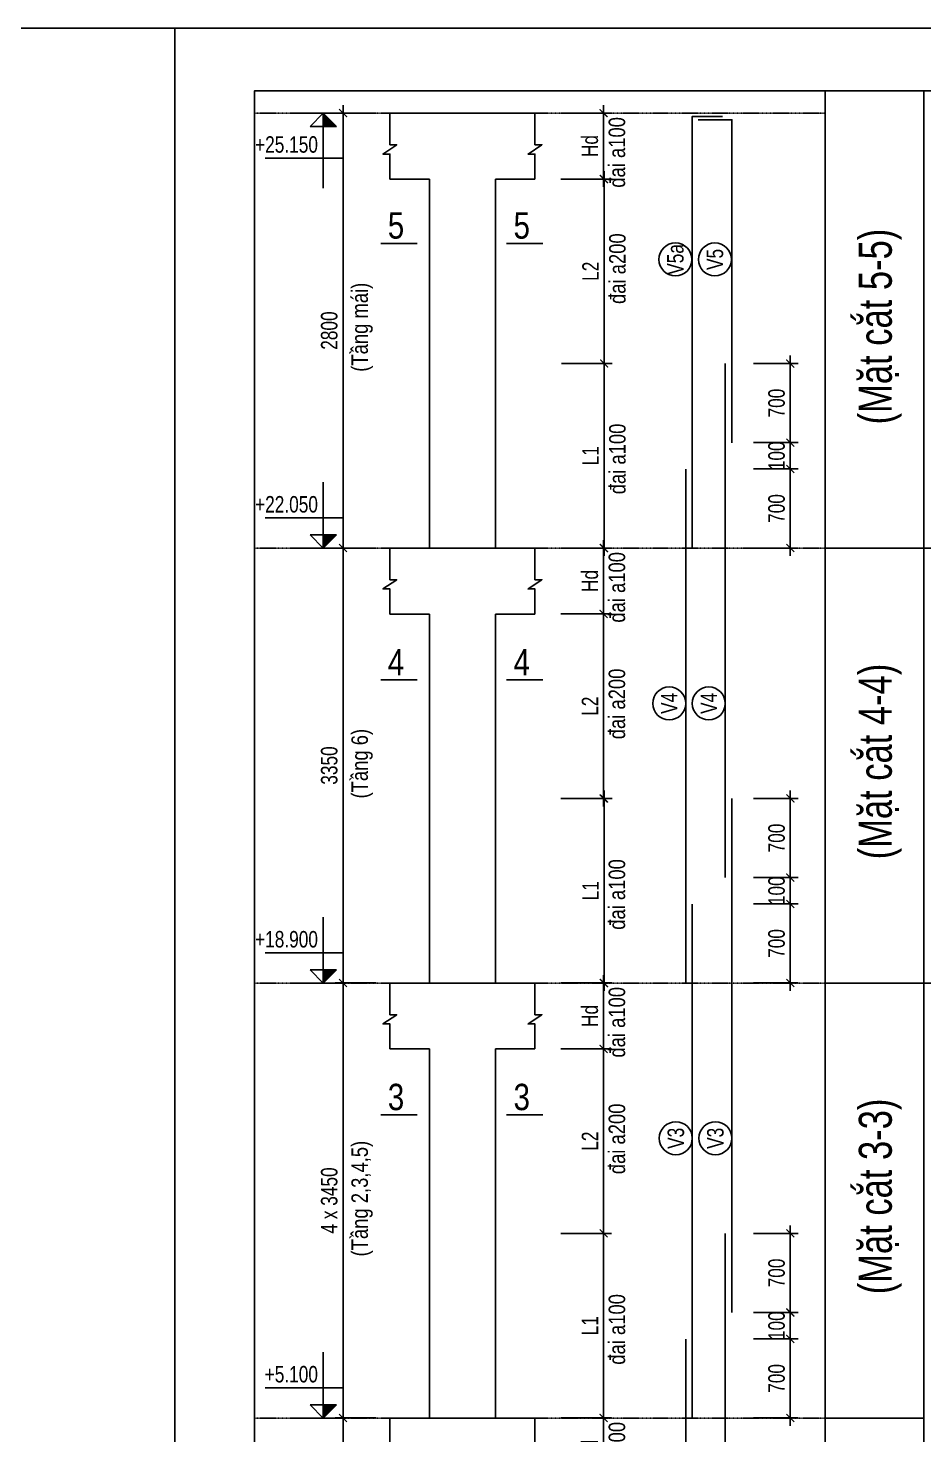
# Model space of a CAD drawing. Extents: x -165145 to 691808, y -202842 to 311040.
# Drawn here: x 351434 to 354151, y -45827 to -41558 of the extents above; entities that cross this region are included whole.
import ezdxf
from ezdxf.enums import TextEntityAlignment as Align

# ---------------------------------------------------------------- set-up
doc = ezdxf.new("R2010")
doc.units = 0
doc.header["$LTSCALE"] = 10
doc.header["$MEASUREMENT"] = 0
doc.linetypes.add('CENTER', pattern=[2, 1.25, -0.25, 0.25, -0.25])
doc.layers.get('0').update_dxf_attribs({"linetype": 'CONTINUOUS'})
doc.layers.get('Defpoints').update_dxf_attribs({"color": 5, "linetype": 'CONTINUOUS'})
for name, color, linetype in [('GE_KC_AXIS', 5, 'CENTER'), ('GE_KC_BORDER', 7, 'CONTINUOUS'), ('GE_KC_CHI', 1, 'CONTINUOUS'), ('GE_KC_STEEL', 6, 'CONTINUOUS'), ('GE_KC_TEXT_BIG', 4, 'CONTINUOUS'), ('GE_KC_TEXT_TK', 4, 'CONTINUOUS'), ('KCS_CHI', 1, 'CONTINUOUS'), ('KCS_HATCH', 201, 'CONTINUOUS')]:
    doc.layers.add(name, color=color, linetype=linetype)
doc.layers.add('GE_KC_DIM', color=1, linetype='CONTINUOUS', lineweight=20)
doc.layers.add('GE_KC_TEXT', color=4, linetype='CONTINUOUS', lineweight=20)
doc.styles.add('GE_KC-Arial', font='arial.ttf', dxfattribs={"width": 0.75})
doc.styles.add('GE_KC_TEXT', font='arial.ttf', dxfattribs={"width": 0.8})
doc.dimstyles.new('GE_KC_DIM50', dxfattribs={"dimscale": 50, "dimtxt": 2.5, "dimasz": 1.2, "dimexe": 1.2, "dimexo": 0, "dimgap": 0.8, "dimtad": 1, "dimdec": 0, "dimzin": 1, "dimdsep": 46, "dimtxsty": 'GE_KC-Arial', "dimblk": 'ARCHTICK', "dimcen": 1.2, "dimdle": 1.2, "dimclrd": 1, "dimclre": 1, "dimclrt": 4, "dimadec": 0, "dimazin": 0, "dimtfac": 1, "dimtdec": 0, "dimtix": 1, "dimtmove": 2, "dimatfit": 3, "dimfxl": 0.15, "dimtvp": 0.833333, "dimtolj": 1, "dimtzin": 0, "dimarcsym": 0})

# ---------------------------------------------------------------- blocks, each defined once
blk = doc.blocks.new('_ArchTick')
at = {"color": 0, "linetype": 'ByBlock', "const_width": 0.15}
blk.add_lwpolyline([(-0.5, -0.5), (0.5, 0.5)], dxfattribs=at)
blk = doc.blocks.new('*D2541')
at = {"layer": 'Defpoints', "color": 0, "transparency": 16777216}
for p in [(672, 8062), (924, 8062), (924, 4762)]:
    blk.add_point(p, dxfattribs=at)
at = {"layer": 'GE_KC_DIM', "color": 1, "lineweight": -2, "transparency": 16777216}
for p, q in [((672, 4702), (672, 8122)), ((924, 8062), (612, 8062)), ((924, 4762), (612, 4762))]:
    blk.add_line(p, q, dxfattribs=at)
at = {"layer": 'GE_KC_DIM', "color": 1, "lineweight": -2, "transparency": 16777216, "xscale": 60, "yscale": 60, "zscale": 60}
for p, rotation in [((672, 8062), 90), ((672, 4762), 270)]:
    blk.add_blockref('_ArchTick', p, dxfattribs=dict(at, rotation=rotation))
at = {"layer": 'GE_KC_DIM', "color": 4, "transparency": 16777216, "insert": (568, 6412), "char_height": 125, "attachment_point": 5, "rotation": 90, "style": 'GE_KC-Arial'}
blk.add_mtext('\\A1;3500', dxfattribs=at)
blk = doc.blocks.new('*D2548')
at = {"layer": 'Defpoints', "color": 0, "transparency": 16777216}
for p in [(2324, 8062), (2648, 8062), (2324, 7562)]:
    blk.add_point(p, dxfattribs=at)
at = {"layer": 'GE_KC_DIM', "color": 1, "lineweight": -2, "transparency": 16777216}
for p, q in [((2648, 7502), (2648, 8122)), ((2324, 8062), (2708, 8062)), ((2324, 7562), (2708, 7562))]:
    blk.add_line(p, q, dxfattribs=at)
at = {"layer": 'GE_KC_DIM', "color": 1, "lineweight": -2, "transparency": 16777216, "xscale": 60, "yscale": 60, "zscale": 60}
for p, rotation in [((2648, 8062), 90), ((2648, 7562), 270)]:
    blk.add_blockref('_ArchTick', p, dxfattribs=dict(at, rotation=rotation))
at = {"layer": 'GE_KC_DIM', "color": 4, "transparency": 16777216, "insert": (2544, 7812), "char_height": 125, "attachment_point": 5, "rotation": 90, "style": 'GE_KC-Arial'}
blk.add_mtext('\\A1;Hd', dxfattribs=at)
blk = doc.blocks.new('*D2549')
at = {"layer": 'Defpoints', "color": 0, "transparency": 16777216}
for p in [(672, 17962), (924, 17962), (924, 14662)]:
    blk.add_point(p, dxfattribs=at)
at = {"layer": 'GE_KC_DIM', "color": 1, "lineweight": -2, "transparency": 16777216}
for p, q in [((924, 17962), (612, 17962)), ((672, 14602), (672, 18022)), ((924, 14662), (612, 14662))]:
    blk.add_line(p, q, dxfattribs=at)
at = {"layer": 'GE_KC_DIM', "color": 1, "lineweight": -2, "transparency": 16777216, "xscale": 60, "yscale": 60, "zscale": 60}
for p, rotation in [((672, 17962), 90), ((672, 14662), 270)]:
    blk.add_blockref('_ArchTick', p, dxfattribs=dict(at, rotation=rotation))
at = {"layer": 'GE_KC_DIM', "color": 4, "transparency": 16777216, "insert": (568, 16312), "char_height": 125, "attachment_point": 5, "rotation": 90, "style": 'GE_KC-Arial'}
blk.add_mtext('\\A1;2800', dxfattribs=at)
blk = doc.blocks.new('COS_CD')
at = {"layer": 'KCS_HATCH'}
blk.add_hatch(color=256, dxfattribs=at).paths.add_polyline_path([(37.5, 50), (87.5, 0), (87.5, 50)])
at = {"layer": 'KCS_CHI'}
for p, q in [((0, 0), (175, 0)), ((37.5, 50), (137.5, 50)), ((87.5, 0), (37.5, 50)), ((87.5, 0), (87.5, 50)), ((87.5, 0), (137.5, 50))]:
    blk.add_line(p, q, dxfattribs=at)
blk = doc.blocks.new('*D2550')
at = {"layer": 'Defpoints', "color": 0, "transparency": 16777216}
for p in [(2324, 17462), (2328, 16062), (2652, 16062)]:
    blk.add_point(p, dxfattribs=at)
at = {"layer": 'GE_KC_DIM', "color": 1, "lineweight": -2, "transparency": 16777216}
for p, q in [((2652, 17522), (2652, 16002)), ((2324, 17462), (2712, 17462)), ((2328, 16062), (2712, 16062))]:
    blk.add_line(p, q, dxfattribs=at)
at = {"layer": 'GE_KC_DIM', "color": 1, "lineweight": -2, "transparency": 16777216, "xscale": 60, "yscale": 60, "zscale": 60}
for p, rotation in [((2652, 17462), 90), ((2652, 16062), 270)]:
    blk.add_blockref('_ArchTick', p, dxfattribs=dict(at, rotation=rotation))
at = {"layer": 'GE_KC_DIM', "color": 4, "transparency": 16777216, "insert": (2549, 16762), "char_height": 125, "attachment_point": 5, "rotation": 90, "style": 'GE_KC-Arial'}
blk.add_mtext('\\A1;L2', dxfattribs=at)
blk = doc.blocks.new('*D2551')
at = {"layer": 'Defpoints', "color": 0, "transparency": 16777216}
for p in [(2324, 17962), (2648, 17962), (2324, 17462)]:
    blk.add_point(p, dxfattribs=at)
at = {"layer": 'GE_KC_DIM', "color": 1, "lineweight": -2, "transparency": 16777216}
for p, q in [((2324, 17962), (2708, 17962)), ((2648, 17402), (2648, 18022)), ((2324, 17462), (2708, 17462))]:
    blk.add_line(p, q, dxfattribs=at)
at = {"layer": 'GE_KC_DIM', "color": 1, "lineweight": -2, "transparency": 16777216, "xscale": 60, "yscale": 60, "zscale": 60}
for p, rotation in [((2648, 17962), 90), ((2648, 17462), 270)]:
    blk.add_blockref('_ArchTick', p, dxfattribs=dict(at, rotation=rotation))
at = {"layer": 'GE_KC_DIM', "color": 4, "transparency": 16777216, "insert": (2544, 17712), "char_height": 125, "attachment_point": 5, "rotation": 90, "style": 'GE_KC-Arial'}
blk.add_mtext('\\A1;Hd', dxfattribs=at)
blk = doc.blocks.new('*D2552')
at = {"layer": 'Defpoints', "color": 0, "transparency": 16777216}
for p in [(672, 11362), (924, 11362), (924, 8062)]:
    blk.add_point(p, dxfattribs=at)
at = {"layer": 'GE_KC_DIM', "color": 1, "lineweight": -2, "transparency": 16777216}
for p, q in [((672, 8002), (672, 11422)), ((924, 11362), (612, 11362)), ((924, 8062), (612, 8062))]:
    blk.add_line(p, q, dxfattribs=at)
at = {"layer": 'GE_KC_DIM', "color": 1, "lineweight": -2, "transparency": 16777216, "xscale": 60, "yscale": 60, "zscale": 60}
for p, rotation in [((672, 11362), 90), ((672, 8062), 270)]:
    blk.add_blockref('_ArchTick', p, dxfattribs=dict(at, rotation=rotation))
at = {"layer": 'GE_KC_DIM', "color": 4, "transparency": 16777216, "insert": (568, 9712), "char_height": 125, "attachment_point": 5, "rotation": 90, "style": 'GE_KC-Arial'}
blk.add_mtext('\\A1;4 x 3450', dxfattribs=at)
blk = doc.blocks.new('*D2553')
at = {"layer": 'Defpoints', "color": 0, "transparency": 16777216}
for p in [(2324, 10862), (2324, 9462), (2648, 9462)]:
    blk.add_point(p, dxfattribs=at)
at = {"layer": 'GE_KC_DIM', "color": 1, "lineweight": -2, "transparency": 16777216}
for p, q in [((2648, 10922), (2648, 9402)), ((2324, 10862), (2708, 10862)), ((2324, 9462), (2708, 9462))]:
    blk.add_line(p, q, dxfattribs=at)
at = {"layer": 'GE_KC_DIM', "color": 1, "lineweight": -2, "transparency": 16777216, "xscale": 60, "yscale": 60, "zscale": 60}
for p, rotation in [((2648, 10862), 90), ((2648, 9462), 270)]:
    blk.add_blockref('_ArchTick', p, dxfattribs=dict(at, rotation=rotation))
at = {"layer": 'GE_KC_DIM', "color": 4, "transparency": 16777216, "insert": (2545, 10162), "char_height": 125, "attachment_point": 5, "rotation": 90, "style": 'GE_KC-Arial'}
blk.add_mtext('\\A1;L2', dxfattribs=at)
blk = doc.blocks.new('*D2554')
at = {"layer": 'Defpoints', "color": 0, "transparency": 16777216}
for p in [(2324, 11362), (2648, 11362), (2324, 10862)]:
    blk.add_point(p, dxfattribs=at)
at = {"layer": 'GE_KC_DIM', "color": 1, "lineweight": -2, "transparency": 16777216}
for p, q in [((2648, 10802), (2648, 11422)), ((2324, 11362), (2708, 11362)), ((2324, 10862), (2708, 10862))]:
    blk.add_line(p, q, dxfattribs=at)
at = {"layer": 'GE_KC_DIM', "color": 1, "lineweight": -2, "transparency": 16777216, "xscale": 60, "yscale": 60, "zscale": 60}
for p, rotation in [((2648, 11362), 90), ((2648, 10862), 270)]:
    blk.add_blockref('_ArchTick', p, dxfattribs=dict(at, rotation=rotation))
at = {"layer": 'GE_KC_DIM', "color": 4, "transparency": 16777216, "insert": (2544, 11112), "char_height": 125, "attachment_point": 5, "rotation": 90, "style": 'GE_KC-Arial'}
blk.add_mtext('\\A1;Hd', dxfattribs=at)
blk = doc.blocks.new('*D2557')
at = {"layer": 'Defpoints', "color": 0, "transparency": 16777216}
for p in [(2324, 9462), (2324, 8062), (2648, 8062)]:
    blk.add_point(p, dxfattribs=at)
at = {"layer": 'GE_KC_DIM', "color": 1, "lineweight": -2, "transparency": 16777216}
for p, q in [((2648, 9522), (2648, 8002)), ((2324, 9462), (2708, 9462)), ((2324, 8062), (2708, 8062))]:
    blk.add_line(p, q, dxfattribs=at)
at = {"layer": 'GE_KC_DIM', "color": 1, "lineweight": -2, "transparency": 16777216, "xscale": 60, "yscale": 60, "zscale": 60}
for p, rotation in [((2648, 9462), 90), ((2648, 8062), 270)]:
    blk.add_blockref('_ArchTick', p, dxfattribs=dict(at, rotation=rotation))
at = {"layer": 'GE_KC_DIM', "color": 4, "transparency": 16777216, "insert": (2545, 8762), "char_height": 125, "attachment_point": 5, "rotation": 90, "style": 'GE_KC-Arial'}
blk.add_mtext('\\A1;L1', dxfattribs=at)
blk = doc.blocks.new('*D2558')
at = {"layer": 'Defpoints', "color": 0, "transparency": 16777216}
for p in [(2328, 16062), (2332, 14662), (2652, 14662)]:
    blk.add_point(p, dxfattribs=at)
at = {"layer": 'GE_KC_DIM', "color": 1, "lineweight": -2, "transparency": 16777216}
for p, q in [((2652, 16122), (2652, 14602)), ((2328, 16062), (2712, 16062)), ((2332, 14662), (2712, 14662))]:
    blk.add_line(p, q, dxfattribs=at)
at = {"layer": 'GE_KC_DIM', "color": 1, "lineweight": -2, "transparency": 16777216, "xscale": 60, "yscale": 60, "zscale": 60}
for p, rotation in [((2652, 16062), 90), ((2652, 14662), 270)]:
    blk.add_blockref('_ArchTick', p, dxfattribs=dict(at, rotation=rotation))
at = {"layer": 'GE_KC_DIM', "color": 4, "transparency": 16777216, "insert": (2549, 15362), "char_height": 125, "attachment_point": 5, "rotation": 90, "style": 'GE_KC-Arial'}
blk.add_mtext('\\A1;L1', dxfattribs=at)
blk = doc.blocks.new('*D2559')
at = {"layer": 'Defpoints', "color": 0, "transparency": 16777216}
for p in [(2324, 14162), (2324, 12762), (2648, 12762)]:
    blk.add_point(p, dxfattribs=at)
at = {"layer": 'GE_KC_DIM', "color": 1, "lineweight": -2, "transparency": 16777216}
for p, q in [((2648, 14222), (2648, 12702)), ((2324, 14162), (2708, 14162)), ((2324, 12762), (2708, 12762))]:
    blk.add_line(p, q, dxfattribs=at)
at = {"layer": 'GE_KC_DIM', "color": 1, "lineweight": -2, "transparency": 16777216, "xscale": 60, "yscale": 60, "zscale": 60}
for p, rotation in [((2648, 14162), 90), ((2648, 12762), 270)]:
    blk.add_blockref('_ArchTick', p, dxfattribs=dict(at, rotation=rotation))
at = {"layer": 'GE_KC_DIM', "color": 4, "transparency": 16777216, "insert": (2545, 13462), "char_height": 125, "attachment_point": 5, "rotation": 90, "style": 'GE_KC-Arial'}
blk.add_mtext('\\A1;L2', dxfattribs=at)
blk = doc.blocks.new('*D2560')
at = {"layer": 'Defpoints', "color": 0, "transparency": 16777216}
for p in [(2324, 14662), (2648, 14662), (2324, 14162)]:
    blk.add_point(p, dxfattribs=at)
at = {"layer": 'GE_KC_DIM', "color": 1, "lineweight": -2, "transparency": 16777216}
for p, q in [((2324, 14662), (2708, 14662)), ((2648, 14102), (2648, 14722)), ((2324, 14162), (2708, 14162))]:
    blk.add_line(p, q, dxfattribs=at)
at = {"layer": 'GE_KC_DIM', "color": 1, "lineweight": -2, "transparency": 16777216, "xscale": 60, "yscale": 60, "zscale": 60}
for p, rotation in [((2648, 14662), 90), ((2648, 14162), 270)]:
    blk.add_blockref('_ArchTick', p, dxfattribs=dict(at, rotation=rotation))
at = {"layer": 'GE_KC_DIM', "color": 4, "transparency": 16777216, "insert": (2544, 14412), "char_height": 125, "attachment_point": 5, "rotation": 90, "style": 'GE_KC-Arial'}
blk.add_mtext('\\A1;Hd', dxfattribs=at)
blk = doc.blocks.new('*D2561')
at = {"layer": 'Defpoints', "color": 0, "transparency": 16777216}
for p in [(672, 14662), (924, 14662), (924, 11362)]:
    blk.add_point(p, dxfattribs=at)
at = {"layer": 'GE_KC_DIM', "color": 1, "lineweight": -2, "transparency": 16777216}
for p, q in [((924, 14662), (612, 14662)), ((672, 11302), (672, 14722)), ((924, 11362), (612, 11362))]:
    blk.add_line(p, q, dxfattribs=at)
at = {"layer": 'GE_KC_DIM', "color": 1, "lineweight": -2, "transparency": 16777216, "xscale": 60, "yscale": 60, "zscale": 60}
for p, rotation in [((672, 14662), 90), ((672, 11362), 270)]:
    blk.add_blockref('_ArchTick', p, dxfattribs=dict(at, rotation=rotation))
at = {"layer": 'GE_KC_DIM', "color": 4, "transparency": 16777216, "insert": (568, 13012), "char_height": 125, "attachment_point": 5, "rotation": 90, "style": 'GE_KC-Arial'}
blk.add_mtext('\\A1;3350', dxfattribs=at)
blk = doc.blocks.new('*D2562')
at = {"layer": 'Defpoints', "color": 0, "transparency": 16777216}
for p in [(2328, 12762), (2332, 11362), (2652, 11362)]:
    blk.add_point(p, dxfattribs=at)
at = {"layer": 'GE_KC_DIM', "color": 1, "lineweight": -2, "transparency": 16777216}
for p, q in [((2652, 12822), (2652, 11302)), ((2328, 12762), (2712, 12762)), ((2332, 11362), (2712, 11362))]:
    blk.add_line(p, q, dxfattribs=at)
at = {"layer": 'GE_KC_DIM', "color": 1, "lineweight": -2, "transparency": 16777216, "xscale": 60, "yscale": 60, "zscale": 60}
for p, rotation in [((2652, 12762), 90), ((2652, 11362), 270)]:
    blk.add_blockref('_ArchTick', p, dxfattribs=dict(at, rotation=rotation))
at = {"layer": 'GE_KC_DIM', "color": 4, "transparency": 16777216, "insert": (2549, 12062), "char_height": 125, "attachment_point": 5, "rotation": 90, "style": 'GE_KC-Arial'}
blk.add_mtext('\\A1;L1', dxfattribs=at)
blk = doc.blocks.new('*D2563')
at = {"layer": 'Defpoints', "color": 0, "transparency": 16777216}
for p in [(3784, 12762), (4064, 12762), (3784, 12162)]:
    blk.add_point(p, dxfattribs=at)
at = {"layer": 'GE_KC_DIM', "color": 1, "lineweight": -2, "transparency": 16777216}
for p, q in [((4064, 12102), (4064, 12822)), ((3784, 12762), (4124, 12762)), ((3784, 12162), (4124, 12162))]:
    blk.add_line(p, q, dxfattribs=at)
at = {"layer": 'GE_KC_DIM', "color": 1, "lineweight": -2, "transparency": 16777216, "xscale": 60, "yscale": 60, "zscale": 60}
for p, rotation in [((4064, 12762), 90), ((4064, 12162), 270)]:
    blk.add_blockref('_ArchTick', p, dxfattribs=dict(at, rotation=rotation))
at = {"layer": 'GE_KC_DIM', "color": 4, "transparency": 16777216, "insert": (3960, 12462), "char_height": 125, "attachment_point": 5, "rotation": 90, "style": 'GE_KC-Arial'}
blk.add_mtext('\\A1;700', dxfattribs=at)
blk = doc.blocks.new('*D2564')
at = {"layer": 'Defpoints', "color": 0, "transparency": 16777216}
for p in [(3784, 15262), (4064, 15262), (3784, 14662)]:
    blk.add_point(p, dxfattribs=at)
at = {"layer": 'GE_KC_DIM', "color": 1, "lineweight": -2, "transparency": 16777216}
for p, q in [((4064, 14602), (4064, 15322)), ((3784, 15262), (4124, 15262)), ((3784, 14662), (4124, 14662))]:
    blk.add_line(p, q, dxfattribs=at)
at = {"layer": 'GE_KC_DIM', "color": 1, "lineweight": -2, "transparency": 16777216, "xscale": 60, "yscale": 60, "zscale": 60}
for p, rotation in [((4064, 15262), 90), ((4064, 14662), 270)]:
    blk.add_blockref('_ArchTick', p, dxfattribs=dict(at, rotation=rotation))
at = {"layer": 'GE_KC_DIM', "color": 4, "transparency": 16777216, "insert": (3960, 14962), "char_height": 125, "attachment_point": 5, "rotation": 90, "style": 'GE_KC-Arial'}
blk.add_mtext('\\A1;700', dxfattribs=at)
blk = doc.blocks.new('*D2565')
at = {"layer": 'Defpoints', "color": 0, "transparency": 16777216}
for p in [(3784, 15462), (4064, 15462), (3784, 15262)]:
    blk.add_point(p, dxfattribs=at)
at = {"layer": 'GE_KC_DIM', "color": 1, "lineweight": -2, "transparency": 16777216}
for p, q in [((4064, 15462), (4064, 15522)), ((3784, 15462), (4124, 15462)), ((4064, 15262), (4064, 15462)), ((3784, 15262), (4124, 15262)), ((4064, 15262), (4064, 15202))]:
    blk.add_line(p, q, dxfattribs=at)
at = {"layer": 'GE_KC_DIM', "color": 1, "lineweight": -2, "transparency": 16777216, "xscale": 60, "yscale": 60, "zscale": 60}
for p, rotation in [((4064, 15462), 270), ((4064, 15262), 90)]:
    blk.add_blockref('_ArchTick', p, dxfattribs=dict(at, rotation=rotation))
at = {"layer": 'GE_KC_DIM', "color": 4, "transparency": 16777216, "insert": (3960, 15362), "char_height": 125, "attachment_point": 5, "rotation": 90, "style": 'GE_KC-Arial'}
blk.add_mtext('\\A1;100', dxfattribs=at)
blk = doc.blocks.new('*D2566')
at = {"layer": 'Defpoints', "color": 0, "transparency": 16777216}
for p in [(3784, 16062), (4064, 16062), (3784, 15462)]:
    blk.add_point(p, dxfattribs=at)
at = {"layer": 'GE_KC_DIM', "color": 1, "lineweight": -2, "transparency": 16777216}
for p, q in [((4064, 15402), (4064, 16122)), ((3784, 16062), (4124, 16062)), ((3784, 15462), (4124, 15462))]:
    blk.add_line(p, q, dxfattribs=at)
at = {"layer": 'GE_KC_DIM', "color": 1, "lineweight": -2, "transparency": 16777216, "xscale": 60, "yscale": 60, "zscale": 60}
for p, rotation in [((4064, 16062), 90), ((4064, 15462), 270)]:
    blk.add_blockref('_ArchTick', p, dxfattribs=dict(at, rotation=rotation))
at = {"layer": 'GE_KC_DIM', "color": 4, "transparency": 16777216, "insert": (3960, 15762), "char_height": 125, "attachment_point": 5, "rotation": 90, "style": 'GE_KC-Arial'}
blk.add_mtext('\\A1;700', dxfattribs=at)
blk = doc.blocks.new('*D2567')
at = {"layer": 'Defpoints', "color": 0, "transparency": 16777216}
for p in [(3784, 8662), (4064, 8662), (3784, 8062)]:
    blk.add_point(p, dxfattribs=at)
at = {"layer": 'GE_KC_DIM', "color": 1, "lineweight": -2, "transparency": 16777216}
for p, q in [((3784, 8662), (4124, 8662)), ((4064, 8002), (4064, 8722)), ((3784, 8062), (4124, 8062))]:
    blk.add_line(p, q, dxfattribs=at)
at = {"layer": 'GE_KC_DIM', "color": 1, "lineweight": -2, "transparency": 16777216, "xscale": 60, "yscale": 60, "zscale": 60}
for p, rotation in [((4064, 8662), 90), ((4064, 8062), 270)]:
    blk.add_blockref('_ArchTick', p, dxfattribs=dict(at, rotation=rotation))
at = {"layer": 'GE_KC_DIM', "color": 4, "transparency": 16777216, "insert": (3960, 8362), "char_height": 125, "attachment_point": 5, "rotation": 90, "style": 'GE_KC-Arial'}
blk.add_mtext('\\A1;700', dxfattribs=at)
blk = doc.blocks.new('*D2568')
at = {"layer": 'Defpoints', "color": 0, "transparency": 16777216}
for p in [(3784, 8862), (4064, 8862), (3784, 8662)]:
    blk.add_point(p, dxfattribs=at)
at = {"layer": 'GE_KC_DIM', "color": 1, "lineweight": -2, "transparency": 16777216}
for p, q in [((3784, 8862), (4124, 8862)), ((4064, 8862), (4064, 8922)), ((4064, 8662), (4064, 8862)), ((3784, 8662), (4124, 8662)), ((4064, 8662), (4064, 8602))]:
    blk.add_line(p, q, dxfattribs=at)
at = {"layer": 'GE_KC_DIM', "color": 1, "lineweight": -2, "transparency": 16777216, "xscale": 60, "yscale": 60, "zscale": 60}
for p, rotation in [((4064, 8862), 270), ((4064, 8662), 90)]:
    blk.add_blockref('_ArchTick', p, dxfattribs=dict(at, rotation=rotation))
at = {"layer": 'GE_KC_DIM', "color": 4, "transparency": 16777216, "insert": (3960, 8762), "char_height": 125, "attachment_point": 5, "rotation": 90, "style": 'GE_KC-Arial'}
blk.add_mtext('\\A1;100', dxfattribs=at)
blk = doc.blocks.new('*D2569')
at = {"layer": 'Defpoints', "color": 0, "transparency": 16777216}
for p in [(3784, 9462), (4064, 9462), (3784, 8862)]:
    blk.add_point(p, dxfattribs=at)
at = {"layer": 'GE_KC_DIM', "color": 1, "lineweight": -2, "transparency": 16777216}
for p, q in [((4064, 8802), (4064, 9522)), ((3784, 9462), (4124, 9462)), ((3784, 8862), (4124, 8862))]:
    blk.add_line(p, q, dxfattribs=at)
at = {"layer": 'GE_KC_DIM', "color": 1, "lineweight": -2, "transparency": 16777216, "xscale": 60, "yscale": 60, "zscale": 60}
for p, rotation in [((4064, 9462), 90), ((4064, 8862), 270)]:
    blk.add_blockref('_ArchTick', p, dxfattribs=dict(at, rotation=rotation))
at = {"layer": 'GE_KC_DIM', "color": 4, "transparency": 16777216, "insert": (3960, 9162), "char_height": 125, "attachment_point": 5, "rotation": 90, "style": 'GE_KC-Arial'}
blk.add_mtext('\\A1;700', dxfattribs=at)
blk = doc.blocks.new('*D2570')
at = {"layer": 'Defpoints', "color": 0, "transparency": 16777216}
for p in [(3784, 11962), (4064, 11962), (3784, 11362)]:
    blk.add_point(p, dxfattribs=at)
at = {"layer": 'GE_KC_DIM', "color": 1, "lineweight": -2, "transparency": 16777216}
for p, q in [((3784, 11962), (4124, 11962)), ((4064, 11302), (4064, 12022)), ((3784, 11362), (4124, 11362))]:
    blk.add_line(p, q, dxfattribs=at)
at = {"layer": 'GE_KC_DIM', "color": 1, "lineweight": -2, "transparency": 16777216, "xscale": 60, "yscale": 60, "zscale": 60}
for p, rotation in [((4064, 11962), 90), ((4064, 11362), 270)]:
    blk.add_blockref('_ArchTick', p, dxfattribs=dict(at, rotation=rotation))
at = {"layer": 'GE_KC_DIM', "color": 4, "transparency": 16777216, "insert": (3960, 11662), "char_height": 125, "attachment_point": 5, "rotation": 90, "style": 'GE_KC-Arial'}
blk.add_mtext('\\A1;700', dxfattribs=at)
blk = doc.blocks.new('*D2571')
at = {"layer": 'Defpoints', "color": 0, "transparency": 16777216}
for p in [(3784, 12162), (4064, 12162), (3784, 11962)]:
    blk.add_point(p, dxfattribs=at)
at = {"layer": 'GE_KC_DIM', "color": 1, "lineweight": -2, "transparency": 16777216}
for p, q in [((4064, 12162), (4064, 12222)), ((3784, 12162), (4124, 12162)), ((4064, 11962), (4064, 12162)), ((3784, 11962), (4124, 11962)), ((4064, 11962), (4064, 11902))]:
    blk.add_line(p, q, dxfattribs=at)
at = {"layer": 'GE_KC_DIM', "color": 1, "lineweight": -2, "transparency": 16777216, "xscale": 60, "yscale": 60, "zscale": 60}
for p, rotation in [((4064, 12162), 270), ((4064, 11962), 90)]:
    blk.add_blockref('_ArchTick', p, dxfattribs=dict(at, rotation=rotation))
at = {"layer": 'GE_KC_DIM', "color": 4, "transparency": 16777216, "insert": (3960, 12062), "char_height": 125, "attachment_point": 5, "rotation": 90, "style": 'GE_KC-Arial'}
blk.add_mtext('\\A1;100', dxfattribs=at)
blk = doc.blocks.new('CT COT-01')
for points in [[(4327.7, 18130.8), (5076.4, 18130.8), (5076.4, 11361.5), (4327.7, 11361.5)], [(4327.7, 14661.5), (5076.4, 14661.5), (5076.4, 11361.5), (4327.7, 11361.5)], [(4327.7, 11361.5), (5076.4, 11361.5), (5076.4, 8061.5), (4327.7, 8061.5)], [(4327.7, 8061.5), (5076.4, 8061.5), (5076.4, 4761.5), (4327.7, 4761.5)]]:
    blk.add_lwpolyline(points, close=True)
at = {"layer": 'GE_KC_AXIS', "linetype": 'CENTER', "ltscale": 0.5}
for p, q in [((0.1, 17961.5), (4327.7, 17961.5)), ((0.1, 17961.5), (4327.7, 17961.5)), ((0.1, 14661.5), (4327.7, 14661.5)), ((0.1, 11361.5), (4327.7, 11361.5)), ((0.1, 8061.5), (4327.7, 8061.5))]:
    blk.add_line(p, q, dxfattribs=at)
at = {"layer": 'GE_KC_BORDER'}
for p, q in [((1027.3, 17961.5), (1327.3, 17961.5)), ((1327.3, 17961.5), (1827.3, 17961.5)), ((2127.3, 17961.5), (1827.3, 17961.5)), ((1027.3, 17461.5), (1327.3, 17461.5)), ((1327.3, 14661.5), (1327.3, 17461.5)), ((1827.3, 14661.5), (1827.3, 17461.5)), ((2127.3, 17461.5), (1827.3, 17461.5)), ((2127.3, 14661.5), (1027.3, 14661.5)), ((1027.3, 14161.5), (1327.3, 14161.5)), ((1327.3, 11361.5), (1327.3, 14161.5)), ((1827.3, 11361.5), (1827.3, 14161.5)), ((2127.3, 14161.5), (1827.3, 14161.5)), ((2127.3, 11361.5), (1027.3, 11361.5)), ((1027.3, 10861.5), (1327.3, 10861.5)), ((1327.3, 8061.5), (1327.3, 10861.5)), ((1827.3, 8061.5), (1827.3, 10861.5)), ((2127.3, 10861.5), (1827.3, 10861.5)), ((2127.3, 8061.5), (1027.3, 8061.5))]:
    blk.add_line(p, q, dxfattribs=at)
at = {"layer": 'GE_KC_BORDER', "color": 6}
for p, q in [((958.3, 16973.8), (1233.7, 16973.8)), ((1911.6, 16973.8), (2187.1, 16973.8)), ((958.3, 13661.6), (1233.7, 13661.6)), ((1911.6, 13661.6), (2187.1, 13661.6)), ((958.3, 10361.6), (1233.7, 10361.6)), ((1911.6, 10361.6), (2187.1, 10361.6))]:
    blk.add_line(p, q, dxfattribs=at)
at = {"layer": 'GE_KC_BORDER'}
blk.add_lwpolyline([(4327.7, 18130.8), (0.1, 18130.8), (0.1, 264.8), (4327.7, 264.8)], close=True, dxfattribs=at)
at = {"layer": 'GE_KC_BORDER', "color": 8}
for points in [[(1027.3, 17461.5), (1027.3, 17651.5), (974.8, 17651.5), (1079.8, 17721.5), (1027.3, 17721.5), (1027.3, 17961.5)], [(2127.3, 17461.5), (2127.3, 17651.5), (2074.8, 17651.5), (2179.8, 17721.5), (2127.3, 17721.5), (2127.3, 17961.5)], [(1027.3, 14161.5), (1027.3, 14351.5), (974.8, 14351.5), (1079.8, 14421.5), (1027.3, 14421.5), (1027.3, 14661.5)], [(2127.3, 14161.5), (2127.3, 14351.5), (2074.8, 14351.5), (2179.8, 14421.5), (2127.3, 14421.5), (2127.3, 14661.5)], [(1027.3, 10861.5), (1027.3, 11051.5), (974.8, 11051.5), (1079.8, 11121.5), (1027.3, 11121.5), (1027.3, 11361.5)], [(2127.3, 10861.5), (2127.3, 11051.5), (2074.8, 11051.5), (2179.8, 11121.5), (2127.3, 11121.5), (2127.3, 11361.5)], [(1027.3, 7561.5), (1027.3, 7751.5), (974.8, 7751.5), (1079.8, 7821.5), (1027.3, 7821.5), (1027.3, 8061.5)], [(2127.3, 7561.5), (2127.3, 7751.5), (2074.8, 7751.5), (2179.8, 7821.5), (2127.3, 7821.5), (2127.3, 8061.5)]]:
    blk.add_lwpolyline(points, dxfattribs=at)
at = {"layer": 'GE_KC_CHI'}
for p, q in [((522.1, 17961.5), (522.1, 17393.2)), ((672.1, 17620.8), (82, 17620.8)), ((522.1, 14661.5), (522.1, 15161.5)), ((672.1, 14891.5), (82, 14891.5)), ((522.1, 11361.5), (522.1, 11861.5)), ((672.1, 11591.5), (82, 11591.5)), ((522.1, 8061.5), (522.1, 8561.5)), ((672.1, 8291.5), (82, 8291.5))]:
    blk.add_line(p, q, dxfattribs=at)
at = {"layer": 'GE_KC_STEEL'}
for points in [[(3320.6, 14661.5), (3320.6, 17936.5), (3549.5, 17936.5)], [(3620.6, 15461.5), (3620.6, 17911.5), (3364.8, 17911.5)], [(3570.6, 12161.5), (3570.6, 16061.5)], [(3270.6, 11361.5), (3270.6, 15260.9)], [(3620.6, 8861.5), (3620.6, 12761.5)], [(3320.6, 8061.5), (3320.6, 11960.9)], [(3570.6, 5561.5), (3570.6, 9461.5)], [(3270.6, 4761.5), (3270.6, 8660.9)]]:
    blk.add_lwpolyline(points, dxfattribs=at)
at = {"layer": 'GE_KC_TEXT_TK', "color": 1}
for centre in [(3192.1, 16851.8), (3492.1, 16851.8), (3145.6, 13483.6), (3445.6, 13483.6), (3195.6, 10183.6), (3495.6, 10183.6)]:
    blk.add_circle(centre, 125, dxfattribs=at)
at = {"layer": 'GE_KC_CHI', "xscale": 2.000000000000001, "yscale": 2.000000000000001, "zscale": 2.000000000000001, "rotation": 180}
blk.add_blockref('COS_CD', (697.1, 17961.5), dxfattribs=at)
at = {"layer": 'GE_KC_CHI', "xscale": -2.000000000000001, "yscale": 2.000000000000001, "zscale": 2.000000000000001}
for p in [(697.1, 14661.5), (697.1, 11361.5), (697.1, 8061.5)]:
    blk.add_blockref('COS_CD', p, dxfattribs=at)
at = {"layer": 'GE_KC_BORDER', "color": 4, "char_height": 125, "attachment_point": 5, "rotation": 90, "style": 'GE_KC_TEXT'}
for s, insert in [('\\A1;đai a100', (2749.6, 17663.9)), ('\\A1;đai a200', (2753.1, 16781.7)), ('\\A1;(Tầng mái)', (816.9, 16337.4)), ('\\A1;đai a100', (2753.1, 15337.9)), ('\\A1;đai a100', (2749.6, 14363.9)), ('\\A1;đai a200', (2749.6, 13479.3)), ('\\A1;(Tầng 6)', (816.9, 13026)), ('\\A1;đai a100', (2749.6, 12033.8)), ('\\A1;đai a100', (2749.6, 11063.9)), ('\\A1;đai a200', (2749.6, 10179.3)), ('\\A1;(Tầng 2,3,4,5)', (816.9, 9726)), ('\\A1;đai a100', (2749.6, 8733.8)), ('\\A1;đai a100', (2749.6, 7763.9))]:
    blk.add_mtext(s, dxfattribs=dict(at, insert=insert))
at = {"layer": 'GE_KC_BORDER', "color": 4, "char_height": 200, "attachment_point": 5, "style": 'GE_KC_TEXT'}
for s, insert in [('5', (1073.9, 17108.1)), ('5', (2027.3, 17108.1)), ('4', (1073.9, 13795.8)), ('4', (2027.3, 13795.8)), ('3', (1073.9, 10495.8)), ('3', (2027.3, 10495.8))]:
    blk.add_mtext(s, dxfattribs=dict(at, insert=insert))
at = {"layer": 'GE_KC_TEXT', "style": 'GE_KC_TEXT', "width": 0.75}
for s, p in [('+25.150', (482, 17661.4)), ('+22.050', (482, 14931.5)), ('+18.900', (482, 11631.5)), ('+5.100', (482, 8331.5))]:
    blk.add_text(s, height=125, dxfattribs=at).set_placement(p, align=Align.RIGHT)
at = {"layer": 'GE_KC_TEXT_BIG', "style": 'GE_KC_TEXT', "width": 0.75}
for s, p in [('(Mặt cắt 5-5)', (4833.4, 16342.5)), ('(Mặt cắt 4-4)', (4833.4, 13042.5)), ('(Mặt cắt 3-3)', (4833.4, 9742.5))]:
    blk.add_text(s, height=250, rotation=90, dxfattribs=at).set_placement(p, align=Align.CENTER)
at = {"layer": 'GE_KC_TEXT_TK', "style": 'GE_KC_TEXT', "width": 0.75}
for s, p in [('V5a', (3192.1, 16851.8)), ('V5', (3492.1, 16851.8)), ('V4', (3145.6, 13483.6)), ('V4', (3445.6, 13483.6)), ('V3', (3195.6, 10183.6)), ('V3', (3495.6, 10183.6))]:
    blk.add_text(s, height=125, rotation=90, dxfattribs=at).set_placement(p, align=Align.MIDDLE_CENTER)
at = {"layer": 'GE_KC_DIM'}
for base, p1, p2, text, picture, middle in [((672.1, 17961.5), (924.1, 14661.5), (924.1, 17961.5), '2800', '*D2549', (568.2, 16311.5)), ((2648, 17961.5), (2324.5, 17461.5), (2324.5, 17961.5), 'Hd', '*D2551', (2544.5, 17711.5)), ((2651.5, 16061.5), (2324.5, 17461.5), (2328, 16061.5), 'L2', '*D2550', (2548.8, 16761.5)), ((2651.5, 14661.5), (2328, 16061.5), (2331.5, 14661.5), 'L1', '*D2558', (2548.8, 15361.5)), ((4063.6, 16061.5), (3784, 15461.5), (3784, 16061.5), '700', '*D2566', (3959.7, 15761.5)), ((4063.6, 15461.5), (3784, 15261.5), (3784, 15461.5), '100', '*D2565', (3959.7, 15361.5)), ((4063.6, 15261.5), (3784, 14661.5), (3784, 15261.5), '700', '*D2564', (3959.7, 14961.5)), ((672.1, 14661.5), (924.1, 11361.5), (924.1, 14661.5), '3350', '*D2561', (568.2, 13011.5)), ((2648, 14661.5), (2324.5, 14161.5), (2324.5, 14661.5), 'Hd', '*D2560', (2544.5, 14411.5)), ((2648, 12761.5), (2324.5, 14161.5), (2324.5, 12761.5), 'L2', '*D2559', (2545.3, 13461.5)), ((2651.5, 11361.5), (2328, 12761.5), (2331.5, 11361.5), 'L1', '*D2562', (2548.8, 12061.5)), ((4063.6, 12761.5), (3784, 12161.5), (3784, 12761.5), '700', '*D2563', (3959.7, 12461.5)), ((4063.6, 12161.5), (3784, 11961.5), (3784, 12161.5), '100', '*D2571', (3959.7, 12061.5)), ((4063.6, 11961.5), (3784, 11361.5), (3784, 11961.5), '700', '*D2570', (3959.7, 11661.5)), ((672.1, 11361.5), (924.1, 8061.5), (924.1, 11361.5), '4 x 3450', '*D2552', (568.2, 9711.5)), ((2648, 11361.5), (2324.5, 10861.5), (2324.5, 11361.5), 'Hd', '*D2554', (2544.5, 11111.5)), ((2648, 9461.5), (2324.5, 10861.5), (2324.5, 9461.5), 'L2', '*D2553', (2545.3, 10161.5)), ((2648, 8061.5), (2324.5, 9461.5), (2324.5, 8061.5), 'L1', '*D2557', (2545.3, 8761.5)), ((4063.6, 9461.5), (3784, 8861.5), (3784, 9461.5), '700', '*D2569', (3959.7, 9161.5)), ((4063.6, 8861.5), (3784, 8661.5), (3784, 8861.5), '100', '*D2568', (3959.7, 8761.5)), ((4063.6, 8661.5), (3784, 8061.5), (3784, 8661.5), '700', '*D2567', (3959.7, 8361.5)), ((672.1, 8061.5), (924.1, 4761.5), (924.1, 8061.5), '3500', '*D2541', (568.2, 6411.5)), ((2648, 8061.5), (2324.5, 7561.5), (2324.5, 8061.5), 'Hd', '*D2548', (2544.5, 7811.5))]:
    dim = blk.add_linear_dim(base=base, p1=p1, p2=p2, angle=90, text=text, dimstyle='GE_KC_DIM50', dxfattribs=at)
    dim.commit()
    dim.dimension.update_dxf_attribs({"geometry": picture, "text_midpoint": middle})

msp = doc.modelspace()

# ---------------------------------------------------------------- linework, layer by layer
for points in [[(354150.59807, -41748.3228), (355359.20473, -41748.3228), (355359.20473, -43136.02535), (354150.59807, -43136.02535)], [(354150.59807, -43136.02535), (355359.20473, -43136.02535), (355359.20473, -44456.02535), (354150.59807, -44456.02535)]]:
    msp.add_lwpolyline(points, close=True)
at = {"layer": 'Defpoints'}
for points in [[(342822.50782, -41557.97767), (351878.75782, -41557.97767), (351878.75782, -49091.72767), (342822.50782, -49091.72767)], [(351878.75782, -41557.97767), (360935.00782, -41557.97767), (360935.00782, -49091.72767), (351878.75782, -49091.72767)]]:
    msp.add_lwpolyline(points, close=True, dxfattribs=at)

# ---------------------------------------------------------------- block references
at = {"layer": 'GE_KC_BORDER', "xscale": 0.4, "yscale": 0.4, "zscale": 0.4}
msp.add_blockref('CT COT-01', (352120.01927, -49000.64327), dxfattribs=at)

doc.saveas('drawing.dxf')
